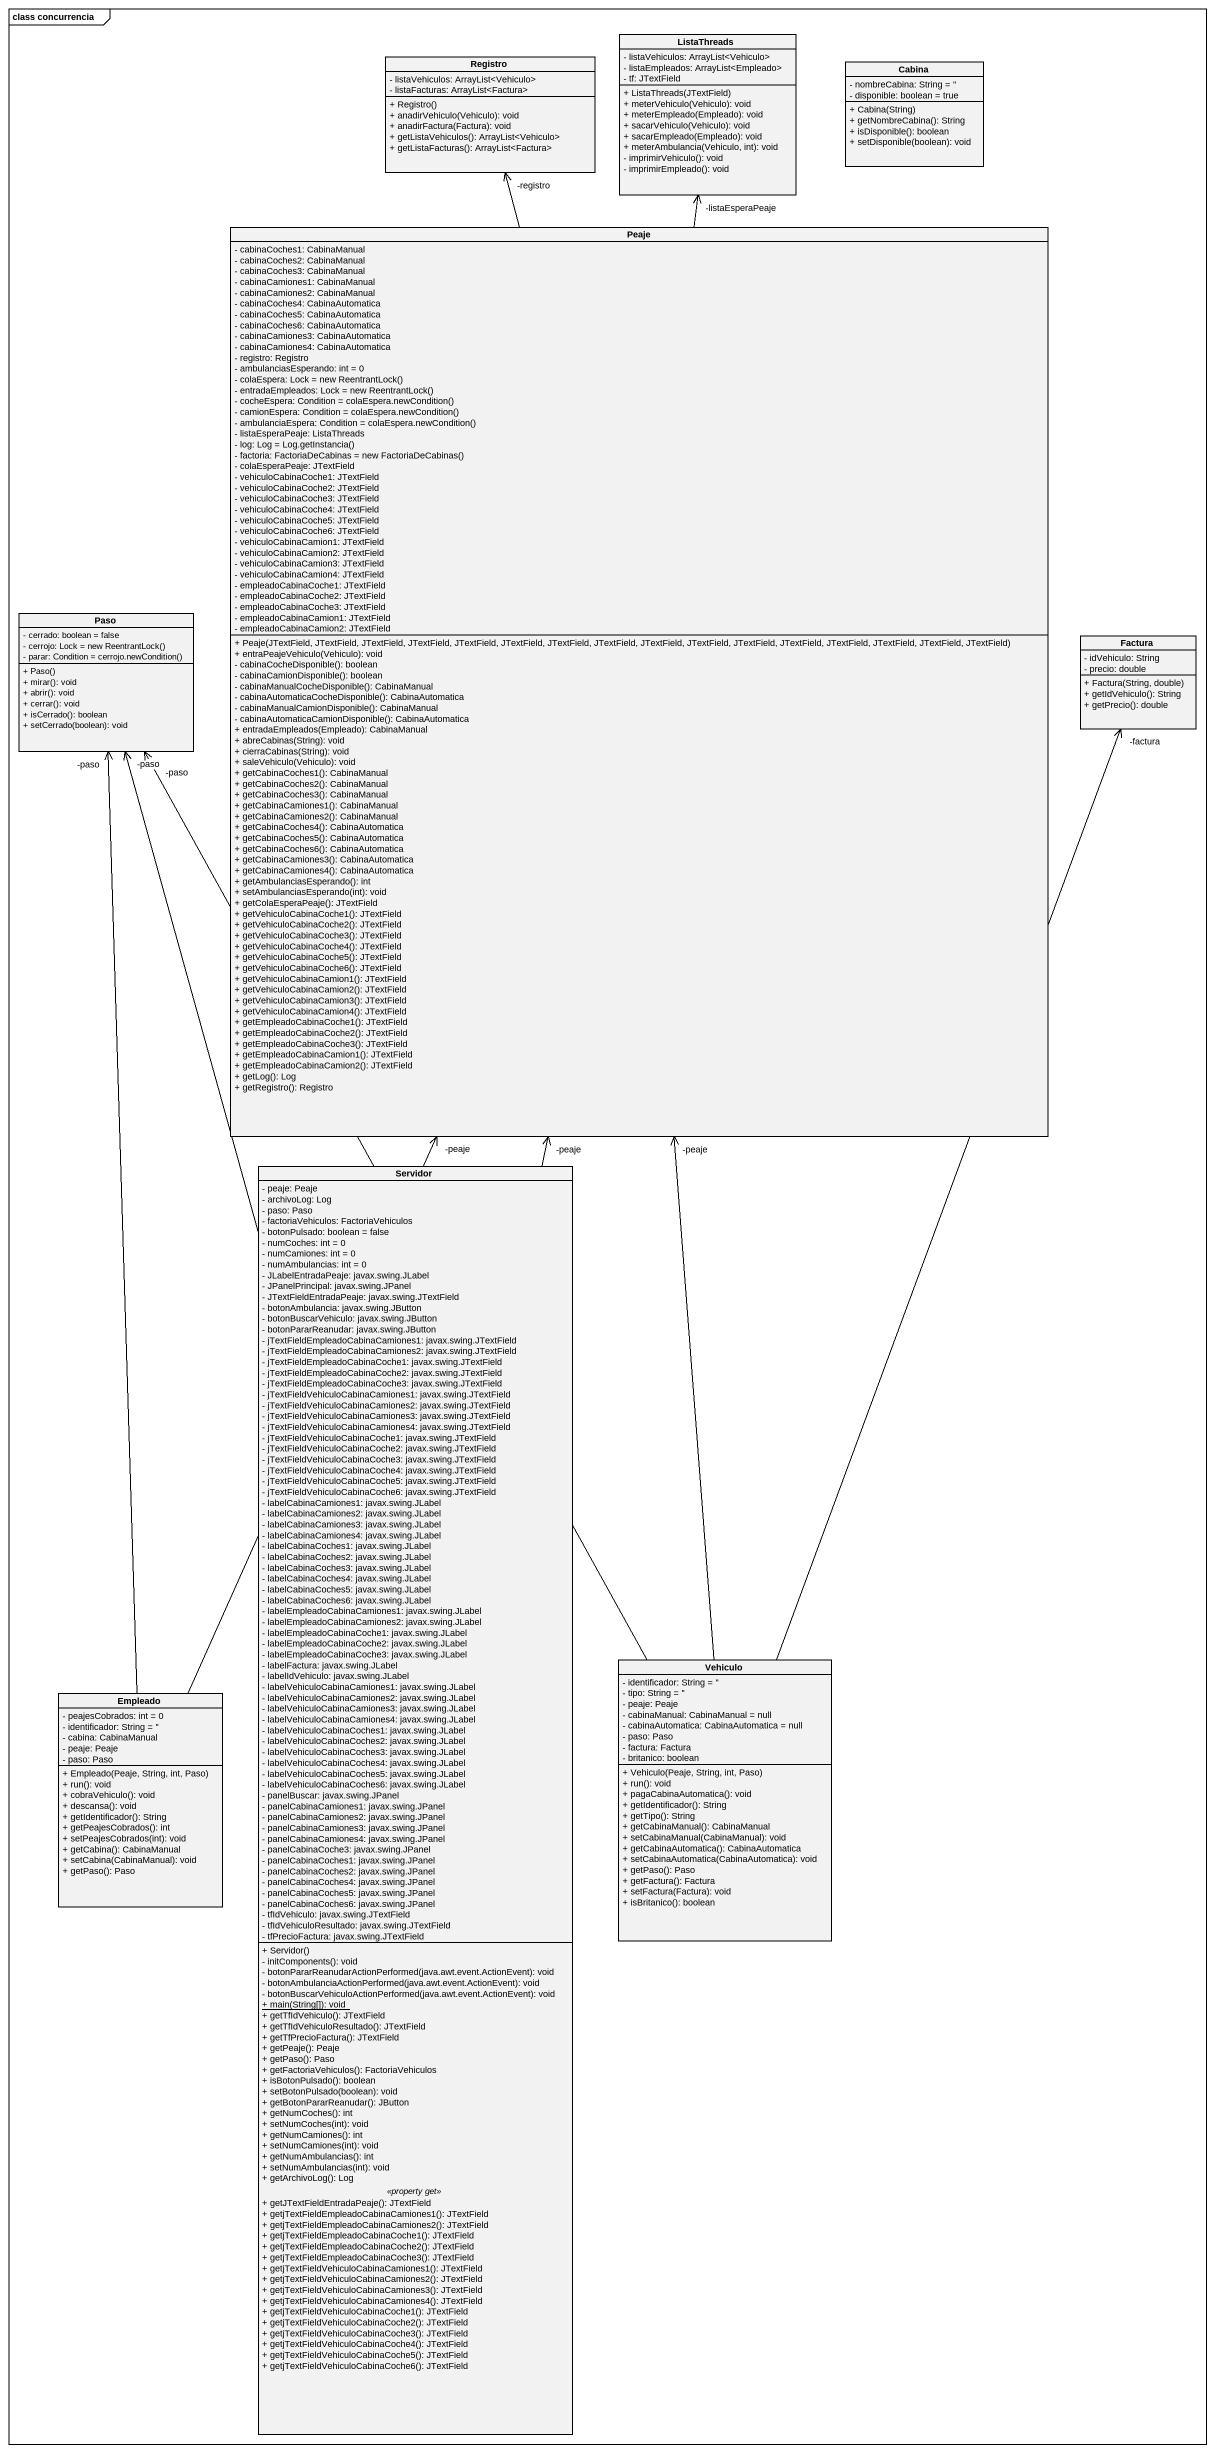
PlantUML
@startuml
mainframe class concurrencia
hide circle
hide empty members
skinparam classAttributeIconSize 0
class Registro {
  - listaVehiculos: ArrayList<Vehiculo>
  - listaFacturas: ArrayList<Factura>
  + Registro()
  + anadirVehiculo(Vehiculo): void
  + anadirFactura(Factura): void
  + getListaVehiculos(): ArrayList<Vehiculo>
  + getListaFacturas(): ArrayList<Factura>
}
class ListaThreads {
  - listaVehiculos: ArrayList<Vehiculo>
  - listaEmpleados: ArrayList<Empleado>
  - tf: JTextField
  + ListaThreads(JTextField)
  + meterVehiculo(Vehiculo): void
  + meterEmpleado(Empleado): void
  + sacarVehiculo(Vehiculo): void
  + sacarEmpleado(Empleado): void
  + meterAmbulancia(Vehiculo, int): void
  - imprimirVehiculo(): void
  - imprimirEmpleado(): void
}
class Cabina {
  - nombreCabina: String = ''
  - disponible: boolean = true
  + Cabina(String)
  + getNombreCabina(): String
  + isDisponible(): boolean
  + setDisponible(boolean): void
}
class Peaje {
  - cabinaCoches1: CabinaManual
  - cabinaCoches2: CabinaManual
  - cabinaCoches3: CabinaManual
  - cabinaCamiones1: CabinaManual
  - cabinaCamiones2: CabinaManual
  - cabinaCoches4: CabinaAutomatica
  - cabinaCoches5: CabinaAutomatica
  - cabinaCoches6: CabinaAutomatica
  - cabinaCamiones3: CabinaAutomatica
  - cabinaCamiones4: CabinaAutomatica
  - registro: Registro
  - ambulanciasEsperando: int = 0
  {field} - colaEspera: Lock = new ReentrantLock()
  {field} - entradaEmpleados: Lock = new ReentrantLock()
  {field} - cocheEspera: Condition = colaEspera.newCondition()
  {field} - camionEspera: Condition = colaEspera.newCondition()
  {field} - ambulanciaEspera: Condition = colaEspera.newCondition()
  - listaEsperaPeaje: ListaThreads
  {field} - log: Log = Log.getInstancia()
  {field} - factoria: FactoriaDeCabinas = new FactoriaDeCabinas()
  - colaEsperaPeaje: JTextField
  - vehiculoCabinaCoche1: JTextField
  - vehiculoCabinaCoche2: JTextField
  - vehiculoCabinaCoche3: JTextField
  - vehiculoCabinaCoche4: JTextField
  - vehiculoCabinaCoche5: JTextField
  - vehiculoCabinaCoche6: JTextField
  - vehiculoCabinaCamion1: JTextField
  - vehiculoCabinaCamion2: JTextField
  - vehiculoCabinaCamion3: JTextField
  - vehiculoCabinaCamion4: JTextField
  - empleadoCabinaCoche1: JTextField
  - empleadoCabinaCoche2: JTextField
  - empleadoCabinaCoche3: JTextField
  - empleadoCabinaCamion1: JTextField
  - empleadoCabinaCamion2: JTextField
  + Peaje(JTextField, JTextField, JTextField, JTextField, JTextField, JTextField, JTextField, JTextField, JTextField, JTextField, JTextField, JTextField, JTextField, JTextField, JTextField, JTextField)
  + entraPeajeVehiculo(Vehiculo): void
  - cabinaCocheDisponible(): boolean
  - cabinaCamionDisponible(): boolean
  - cabinaManualCocheDisponible(): CabinaManual
  - cabinaAutomaticaCocheDisponible(): CabinaAutomatica
  - cabinaManualCamionDisponible(): CabinaManual
  - cabinaAutomaticaCamionDisponible(): CabinaAutomatica
  + entradaEmpleados(Empleado): CabinaManual
  + abreCabinas(String): void
  + cierraCabinas(String): void
  + saleVehiculo(Vehiculo): void
  + getCabinaCoches1(): CabinaManual
  + getCabinaCoches2(): CabinaManual
  + getCabinaCoches3(): CabinaManual
  + getCabinaCamiones1(): CabinaManual
  + getCabinaCamiones2(): CabinaManual
  + getCabinaCoches4(): CabinaAutomatica
  + getCabinaCoches5(): CabinaAutomatica
  + getCabinaCoches6(): CabinaAutomatica
  + getCabinaCamiones3(): CabinaAutomatica
  + getCabinaCamiones4(): CabinaAutomatica
  + getAmbulanciasEsperando(): int
  + setAmbulanciasEsperando(int): void
  + getColaEsperaPeaje(): JTextField
  + getVehiculoCabinaCoche1(): JTextField
  + getVehiculoCabinaCoche2(): JTextField
  + getVehiculoCabinaCoche3(): JTextField
  + getVehiculoCabinaCoche4(): JTextField
  + getVehiculoCabinaCoche5(): JTextField
  + getVehiculoCabinaCoche6(): JTextField
  + getVehiculoCabinaCamion1(): JTextField
  + getVehiculoCabinaCamion2(): JTextField
  + getVehiculoCabinaCamion3(): JTextField
  + getVehiculoCabinaCamion4(): JTextField
  + getEmpleadoCabinaCoche1(): JTextField
  + getEmpleadoCabinaCoche2(): JTextField
  + getEmpleadoCabinaCoche3(): JTextField
  + getEmpleadoCabinaCamion1(): JTextField
  + getEmpleadoCabinaCamion2(): JTextField
  + getLog(): Log
  + getRegistro(): Registro
}
class Paso {
  - cerrado: boolean = false
  {field} - cerrojo: Lock = new ReentrantLock()
  {field} - parar: Condition = cerrojo.newCondition()
  + Paso()
  + mirar(): void
  + abrir(): void
  + cerrar(): void
  + isCerrado(): boolean
  + setCerrado(boolean): void
}
class Factura {
  - idVehiculo: String
  - precio: double
  + Factura(String, double)
  + getIdVehiculo(): String
  + getPrecio(): double
}
class Servidor {
  - peaje: Peaje
  - archivoLog: Log
  - paso: Paso
  - factoriaVehiculos: FactoriaVehiculos
  - botonPulsado: boolean = false
  - numCoches: int = 0
  - numCamiones: int = 0
  - numAmbulancias: int = 0
  - JLabelEntradaPeaje: javax.swing.JLabel
  - JPanelPrincipal: javax.swing.JPanel
  - JTextFieldEntradaPeaje: javax.swing.JTextField
  - botonAmbulancia: javax.swing.JButton
  - botonBuscarVehiculo: javax.swing.JButton
  - botonPararReanudar: javax.swing.JButton
  - jTextFieldEmpleadoCabinaCamiones1: javax.swing.JTextField
  - jTextFieldEmpleadoCabinaCamiones2: javax.swing.JTextField
  - jTextFieldEmpleadoCabinaCoche1: javax.swing.JTextField
  - jTextFieldEmpleadoCabinaCoche2: javax.swing.JTextField
  - jTextFieldEmpleadoCabinaCoche3: javax.swing.JTextField
  - jTextFieldVehiculoCabinaCamiones1: javax.swing.JTextField
  - jTextFieldVehiculoCabinaCamiones2: javax.swing.JTextField
  - jTextFieldVehiculoCabinaCamiones3: javax.swing.JTextField
  - jTextFieldVehiculoCabinaCamiones4: javax.swing.JTextField
  - jTextFieldVehiculoCabinaCoche1: javax.swing.JTextField
  - jTextFieldVehiculoCabinaCoche2: javax.swing.JTextField
  - jTextFieldVehiculoCabinaCoche3: javax.swing.JTextField
  - jTextFieldVehiculoCabinaCoche4: javax.swing.JTextField
  - jTextFieldVehiculoCabinaCoche5: javax.swing.JTextField
  - jTextFieldVehiculoCabinaCoche6: javax.swing.JTextField
  - labelCabinaCamiones1: javax.swing.JLabel
  - labelCabinaCamiones2: javax.swing.JLabel
  - labelCabinaCamiones3: javax.swing.JLabel
  - labelCabinaCamiones4: javax.swing.JLabel
  - labelCabinaCoches1: javax.swing.JLabel
  - labelCabinaCoches2: javax.swing.JLabel
  - labelCabinaCoches3: javax.swing.JLabel
  - labelCabinaCoches4: javax.swing.JLabel
  - labelCabinaCoches5: javax.swing.JLabel
  - labelCabinaCoches6: javax.swing.JLabel
  - labelEmpleadoCabinaCamiones1: javax.swing.JLabel
  - labelEmpleadoCabinaCamiones2: javax.swing.JLabel
  - labelEmpleadoCabinaCoche1: javax.swing.JLabel
  - labelEmpleadoCabinaCoche2: javax.swing.JLabel
  - labelEmpleadoCabinaCoche3: javax.swing.JLabel
  - labelFactura: javax.swing.JLabel
  - labelIdVehiculo: javax.swing.JLabel
  - labelVehiculoCabinaCamiones1: javax.swing.JLabel
  - labelVehiculoCabinaCamiones2: javax.swing.JLabel
  - labelVehiculoCabinaCamiones3: javax.swing.JLabel
  - labelVehiculoCabinaCamiones4: javax.swing.JLabel
  - labelVehiculoCabinaCoches1: javax.swing.JLabel
  - labelVehiculoCabinaCoches2: javax.swing.JLabel
  - labelVehiculoCabinaCoches3: javax.swing.JLabel
  - labelVehiculoCabinaCoches4: javax.swing.JLabel
  - labelVehiculoCabinaCoches5: javax.swing.JLabel
  - labelVehiculoCabinaCoches6: javax.swing.JLabel
  - panelBuscar: javax.swing.JPanel
  - panelCabinaCamiones1: javax.swing.JPanel
  - panelCabinaCamiones2: javax.swing.JPanel
  - panelCabinaCamiones3: javax.swing.JPanel
  - panelCabinaCamiones4: javax.swing.JPanel
  - panelCabinaCoche3: javax.swing.JPanel
  - panelCabinaCoches1: javax.swing.JPanel
  - panelCabinaCoches2: javax.swing.JPanel
  - panelCabinaCoches4: javax.swing.JPanel
  - panelCabinaCoches5: javax.swing.JPanel
  - panelCabinaCoches6: javax.swing.JPanel
  - tfIdVehiculo: javax.swing.JTextField
  - tfIdVehiculoResultado: javax.swing.JTextField
  - tfPrecioFactura: javax.swing.JTextField
  --
  + Servidor()
  - initComponents(): void
  - botonPararReanudarActionPerformed(java.awt.event.ActionEvent): void
  - botonAmbulanciaActionPerformed(java.awt.event.ActionEvent): void
  - botonBuscarVehiculoActionPerformed(java.awt.event.ActionEvent): void
  {static} + main(String[]): void
  + getTfIdVehiculo(): JTextField
  + getTfIdVehiculoResultado(): JTextField
  + getTfPrecioFactura(): JTextField
  + getPeaje(): Peaje
  + getPaso(): Paso
  + getFactoriaVehiculos(): FactoriaVehiculos
  + isBotonPulsado(): boolean
  + setBotonPulsado(boolean): void
  + getBotonPararReanudar(): JButton
  + getNumCoches(): int
  + setNumCoches(int): void
  + getNumCamiones(): int
  + setNumCamiones(int): void
  + getNumAmbulancias(): int
  + setNumAmbulancias(int): void
  + getArchivoLog(): Log
  .. <<property get>> ..
  + getJTextFieldEntradaPeaje(): JTextField
  + getjTextFieldEmpleadoCabinaCamiones1(): JTextField
  + getjTextFieldEmpleadoCabinaCamiones2(): JTextField
  + getjTextFieldEmpleadoCabinaCoche1(): JTextField
  + getjTextFieldEmpleadoCabinaCoche2(): JTextField
  + getjTextFieldEmpleadoCabinaCoche3(): JTextField
  + getjTextFieldVehiculoCabinaCamiones1(): JTextField
  + getjTextFieldVehiculoCabinaCamiones2(): JTextField
  + getjTextFieldVehiculoCabinaCamiones3(): JTextField
  + getjTextFieldVehiculoCabinaCamiones4(): JTextField
  + getjTextFieldVehiculoCabinaCoche1(): JTextField
  + getjTextFieldVehiculoCabinaCoche2(): JTextField
  + getjTextFieldVehiculoCabinaCoche3(): JTextField
  + getjTextFieldVehiculoCabinaCoche4(): JTextField
  + getjTextFieldVehiculoCabinaCoche5(): JTextField
  + getjTextFieldVehiculoCabinaCoche6(): JTextField
}
class Empleado {
  - peajesCobrados: int = 0
  - identificador: String = ''
  - cabina: CabinaManual
  - peaje: Peaje
  - paso: Paso
  + Empleado(Peaje, String, int, Paso)
  + run(): void
  + cobraVehiculo(): void
  + descansa(): void
  + getIdentificador(): String
  + getPeajesCobrados(): int
  + setPeajesCobrados(int): void
  + getCabina(): CabinaManual
  + setCabina(CabinaManual): void
  + getPaso(): Paso
}
class Vehiculo {
  - identificador: String = ''
  - tipo: String = ''
  - peaje: Peaje
  - cabinaManual: CabinaManual = null
  - cabinaAutomatica: CabinaAutomatica = null
  - paso: Paso
  - factura: Factura
  - britanico: boolean
  + Vehiculo(Peaje, String, int, Paso)
  + run(): void
  + pagaCabinaAutomatica(): void
  + getIdentificador(): String
  + getTipo(): String
  + getCabinaManual(): CabinaManual
  + setCabinaManual(CabinaManual): void
  + getCabinaAutomatica(): CabinaAutomatica
  + setCabinaAutomatica(CabinaAutomatica): void
  + getPaso(): Paso
  + getFactura(): Factura
  + setFactura(Factura): void
  + isBritanico(): boolean
}
Peaje -up-> "-registro" Registro
Peaje -up-> "-listaEsperaPeaje" ListaThreads
Servidor -up-> "-peaje" Peaje
Servidor -up-> "-paso" Paso
Empleado -up-> "-peaje" Peaje
Empleado -up-> "-paso" Paso
Vehiculo -up-> "-peaje" Peaje
Vehiculo -up-> "-paso" Paso
Vehiculo -up-> "-factura" Factura
@enduml
